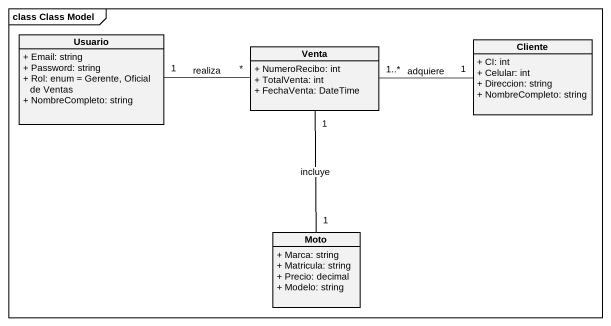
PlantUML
@startuml
mainframe class Class Model
hide circle
hide empty members
skinparam classAttributeIconSize 0
class Usuario {
  + Email: string
  + Password: string
  + Rol: enum = Gerente, Oficial de Ventas
  + NombreCompleto: string
}
class Venta {
  + NumeroRecibo: int
  + TotalVenta: int
  + FechaVenta: DateTime
}
class Cliente {
  + CI: int
  + Celular: int
  + Direccion: string
  + NombreCompleto: string
}
class Moto {
  + Marca: string
  + Matricula: string
  + Precio: decimal
  + Modelo: string
}
Usuario "1" -right- "*" Venta : realiza
Cliente "1" -left- "1..*" Venta : adquiere
Moto "1" -up- "1" Venta : incluye
@enduml
